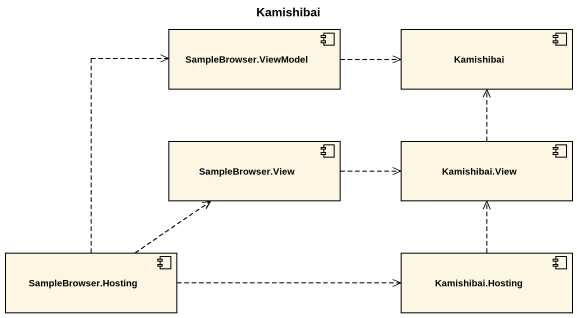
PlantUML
@startuml
title Kamishibai
component "SampleBrowser.ViewModel" as SampleBrowser_ViewModel
component Kamishibai
component "SampleBrowser.View" as SampleBrowser_View
component "Kamishibai.View" as Kamishibai_View
component "SampleBrowser.Hosting" as SampleBrowser_Hosting
component "Kamishibai.Hosting" as Kamishibai_Hosting
SampleBrowser_ViewModel .right.> Kamishibai
SampleBrowser_View .right.> Kamishibai_View
Kamishibai_View .up.> Kamishibai
SampleBrowser_Hosting .up.> SampleBrowser_ViewModel
SampleBrowser_Hosting .up.> SampleBrowser_View
SampleBrowser_Hosting .right.> Kamishibai_Hosting
Kamishibai_Hosting .up.> Kamishibai_View
@enduml
